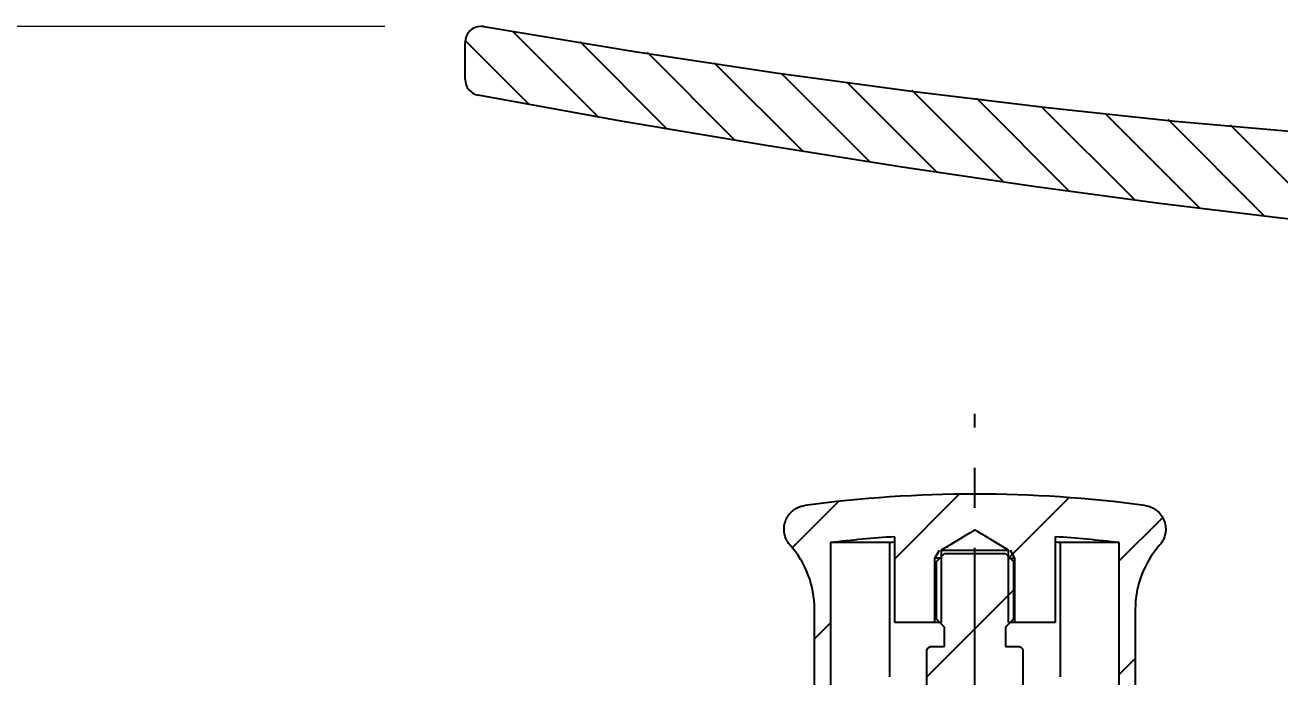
# Model space of a CAD drawing. Extents: x 0 to 1354, y 0 to 992.
# Drawn here: x 677.3 to 755.5, y 430.8 to 471.5 of the extents above; entities that cross this region are included whole.
import ezdxf

# ---------------------------------------------------------------- set-up
doc = ezdxf.new("R2010")
doc.units = 0
doc.header["$LTSCALE"] = 10
doc.header["$MEASUREMENT"] = 0
doc.header["$PDMODE"] = 3
doc.header["$PDSIZE"] = -10
doc.linetypes.add('CENTER', pattern=[2, 1.25, -0.25, 0.25, -0.25])
doc.layers.get('0').update_dxf_attribs({"linetype": 'CONTINUOUS'})
doc.layers.get('DEFPOINTS').update_dxf_attribs({"linetype": 'CONTINUOUS'})
doc.styles.add('Daelim Dimension', font='')
doc.styles.get('Daelim Dimension').set_extended_font_data('나눔고딕')
doc.dimstyles.new('DEFAULT', dxfattribs={"dimscale": 2, "dimtxt": 6, "dimasz": 2, "dimexe": 0, "dimexo": 2, "dimgap": 1, "dimtad": 1, "dimdec": 1, "dimzin": 9, "dimdsep": 46, "dimtxsty": 'Daelim Dimension', "dimcen": 0.5, "dimclrd": 5, "dimclre": 5, "dimclrt": 7, "dimadec": 1, "dimazin": 0, "dimtfac": 1, "dimtdec": 1, "dimtix": 1, "dimtmove": 0, "dimatfit": 3, "dimfxl": 1, "dimtolj": 1, "dimtzin": 1, "dimlwd": 9, "dimlwe": 9, "dimarcsym": 0})

# ---------------------------------------------------------------- blocks, each defined once
blk = doc.blocks.new('*D4')
at = {"color": 5, "lineweight": 9, "ltscale": 0.5, "transparency": 16777216}
for p, q in [((699.713, 471.394), (609.815, 471.394)), ((609.815, 467.394), (609.815, 316.775)), ((778.913, 312.775), (609.815, 312.775))]:
    blk.add_line(p, q, dxfattribs=at)
at = {"color": 5, "ltscale": 0.5, "transparency": 16777216}
for points in [[(609.149, 467.394), (610.482, 467.394), (609.815, 471.394)], [(609.149, 316.775), (610.482, 316.775), (609.815, 312.775)]]:
    blk.add_solid(points, dxfattribs=at)
at = {"layer": 'DEFPOINTS', "color": 0, "ltscale": 0.5, "transparency": 16777216}
for p in [(703.713, 471.394), (609.815, 312.775), (782.913, 312.775)]:
    blk.add_point(p, dxfattribs=at)
at = {"color": 7, "lineweight": -3, "ltscale": 0.5, "transparency": 16777216, "insert": (600.974, 392.085), "char_height": 12, "attachment_point": 5, "rotation": 90, "style": 'Daelim Dimension'}
blk.add_mtext('\\A1;158.6', dxfattribs=at)

msp = doc.modelspace()

# ---------------------------------------------------------------- linework, layer by layer
at = {"color": 1, "linetype": 'CENTER'}
msp.add_line((736.499, 346.37), (736.499, 447.225), dxfattribs=at)
for points in [[(705.883, 471.38), (715.156, 469.846), (724.097, 468.497), (732.71, 467.326), (740.997, 466.327), (748.965, 465.492), (756.616, 464.816), (763.954, 464.29), (770.985, 463.908), (777.711, 463.664), (784.138, 463.55), (790.268, 463.56), (796.107, 463.687), (801.658, 463.924), (806.925, 464.264), (811.913, 464.701)], [(707.664, 471.099), (712.954, 465.81)], [(704.713, 468.083), (704.713, 470.394)], [(704.719, 470.508), (708.674, 466.554)], [(711.859, 470.44), (717.233, 465.066)], [(716.054, 469.78), (721.513, 464.322)], [(720.25, 469.12), (725.787, 463.583)], [(724.445, 468.461), (729.937, 462.968)], [(728.519, 467.922), (734.088, 462.353)], [(732.56, 467.416), (738.238, 461.738)], [(776.471, 457.356), (769.803, 457.931), (762.841, 458.618), (755.581, 459.423), (748.018, 460.353), (740.148, 461.414), (731.969, 462.613), (723.475, 463.956), (714.663, 465.45), (705.53, 467.1)], [(736.601, 466.911), (742.388, 461.124)], [(740.642, 466.405), (746.466, 460.582)], [(744.632, 465.951), (750.491, 460.092)], [(748.521, 465.598), (754.516, 459.603)], [(752.41, 465.244), (758.541, 459.114)], [(731.499, 438.196), (735.523, 442.219)], [(724.979, 439.035), (724.963, 439.055), (724.946, 439.074), (724.93, 439.094), (724.914, 439.114), (724.884, 439.155), (724.854, 439.197), (724.827, 439.239), (724.8, 439.283), (724.776, 439.328), (724.752, 439.373), (724.711, 439.466), (724.676, 439.561), (724.647, 439.658), (724.625, 439.757), (724.621, 439.782), (724.617, 439.807), (724.613, 439.832), (724.61, 439.857), (724.605, 439.908), (724.601, 439.959), (724.6, 440.06), (724.605, 440.161), (724.61, 440.211), (724.617, 440.261), (724.621, 440.287), (724.625, 440.312), (724.63, 440.337), (724.636, 440.362), (724.661, 440.46), (724.694, 440.556), (724.732, 440.65), (724.777, 440.74), (724.789, 440.763), (724.801, 440.785), (724.814, 440.807), (724.828, 440.829), (724.856, 440.871), (724.885, 440.913), (724.947, 440.993), (725.014, 441.068), (725.049, 441.104), (725.086, 441.139), (725.105, 441.156), (725.124, 441.173), (725.144, 441.189), (725.164, 441.206), (725.245, 441.266), (725.33, 441.321), (725.419, 441.37), (725.51, 441.413), (725.534, 441.423), (725.558, 441.432), (725.581, 441.441), (725.606, 441.45), (725.654, 441.466), (725.703, 441.48), (725.801, 441.503), (725.901, 441.52)], [(725.112, 438.88), (728.005, 441.773)], [(738.599, 438.225), (742.383, 442.009)], [(747.098, 441.52), (747.198, 441.503), (747.297, 441.48), (747.321, 441.473), (747.346, 441.465), (747.37, 441.457), (747.394, 441.449), (747.442, 441.432), (747.489, 441.413), (747.58, 441.37), (747.669, 441.321), (747.712, 441.294), (747.754, 441.266), (747.775, 441.251), (747.796, 441.236), (747.816, 441.22), (747.836, 441.205), (747.913, 441.139), (747.985, 441.068), (748.053, 440.992), (748.115, 440.912), (748.13, 440.891), (748.144, 440.87), (748.158, 440.849), (748.172, 440.827), (748.198, 440.784), (748.223, 440.739), (748.267, 440.649), (748.306, 440.555), (748.323, 440.507), (748.338, 440.458), (748.345, 440.434), (748.352, 440.409), (748.358, 440.384), (748.363, 440.36), (748.382, 440.26), (748.394, 440.16), (748.399, 440.059), (748.397, 439.957), (748.396, 439.931), (748.394, 439.906), (748.392, 439.88), (748.389, 439.855), (748.382, 439.805), (748.373, 439.755), (748.351, 439.656), (748.323, 439.559), (748.306, 439.511), (748.287, 439.464), (748.277, 439.44), (748.267, 439.417), (748.256, 439.394), (748.245, 439.371), (748.197, 439.281), (748.144, 439.196), (748.084, 439.114), (748.019, 439.035)], [(745.499, 438.054), (748.209, 440.764)], [(738.599, 438.725), (737.859, 439.17), (737.118, 439.615), (736.886, 439.755), (736.654, 439.894), (736.596, 439.929), (736.538, 439.964), (736.524, 439.972), (736.509, 439.981), (736.505, 439.983), (736.502, 439.986), (736.501, 439.986), (736.5, 439.987), (736.5, 439.987), (736.5, 439.987), (736.5, 439.987), (736.499, 439.987), (736.499, 439.987), (736.499, 439.987), (736.499, 439.987), (736.499, 439.987), (736.499, 439.987), (736.499, 439.987), (736.499, 439.987), (736.498, 439.986), (736.498, 439.986), (736.498, 439.986), (736.497, 439.986), (736.496, 439.985), (736.495, 439.984), (736.493, 439.983), (736.49, 439.982), (736.486, 439.979), (736.482, 439.977), (736.474, 439.972), (736.466, 439.967), (736.45, 439.957), (736.434, 439.948), (736.404, 439.93), (736.373, 439.911), (736.314, 439.876), (736.255, 439.84), (736.141, 439.772), (736.027, 439.703), (735.807, 439.571), (735.586, 439.438), (735.159, 439.181), (734.732, 438.925), (734.565, 438.825), (734.399, 438.725)], [(726.499, 435.044), (726.493, 435.318), (726.474, 435.591), (726.443, 435.863), (726.4, 436.133), (726.344, 436.401), (726.276, 436.665), (726.197, 436.924), (726.107, 437.179), (726.005, 437.43), (725.891, 437.677), (725.83, 437.799), (725.766, 437.919), (725.699, 438.039), (725.629, 438.157), (725.482, 438.387), (725.324, 438.611), (725.157, 438.827), (724.979, 439.035)], [(731.167, 439.201), (729.63, 439.201), (728.468, 439.201), (727.745, 439.201), (727.499, 439.201)], [(727.499, 439.201), (727.499, 424.225)], [(731.167, 439.201), (731.167, 430.825)], [(731.499, 434.225), (731.499, 439.564)], [(741.499, 439.564), (741.499, 434.225)], [(741.832, 430.825), (741.832, 439.201)], [(745.499, 439.201), (745.254, 439.201), (744.53, 439.201), (743.369, 439.201), (741.832, 439.201)], [(745.499, 424.225), (745.499, 439.201)], [(748.019, 439.035), (747.842, 438.827), (747.674, 438.61), (747.517, 438.387), (747.369, 438.156), (747.233, 437.919), (747.108, 437.677), (746.994, 437.431), (746.892, 437.18), (746.802, 436.925), (746.722, 436.665), (746.687, 436.533), (746.655, 436.401), (746.625, 436.267), (746.599, 436.132), (746.555, 435.862), (746.524, 435.591), (746.506, 435.318), (746.499, 435.044)], [(733.999, 438.225), (734.288, 438.725)], [(734.399, 438.225), (733.999, 438.225)], [(733.999, 434.225), (733.999, 438.225)], [(734.099, 438.025), (734.349, 438.275), (734.599, 438.525)], [(734.399, 438.725), (734.607, 438.725), (735.19, 438.725), (736.032, 438.725), (736.967, 438.725), (737.809, 438.725), (738.391, 438.725), (738.599, 438.725)], [(734.399, 438.725), (734.399, 434.225)], [(734.599, 438.525), (738.399, 438.525)], [(738.399, 438.525), (738.649, 438.275), (738.899, 438.025)], [(738.599, 434.225), (738.599, 438.725)], [(738.599, 438.225), (738.999, 438.225)], [(738.999, 438.225), (738.711, 438.725)], [(738.999, 434.225), (738.999, 438.225)], [(734.099, 434.425), (734.099, 438.025)], [(738.899, 438.025), (738.899, 434.425)], [(733.499, 430.831), (738.899, 436.231)], [(726.499, 424.225), (726.499, 435.044)], [(746.499, 435.044), (746.499, 424.225)], [(734.599, 433.925), (734.349, 434.175), (734.099, 434.425)], [(738.899, 434.425), (738.649, 434.175), (738.399, 433.925)], [(726.499, 433.196), (727.499, 434.196)], [(734.399, 434.225), (731.499, 434.225)], [(734.599, 432.725), (734.599, 433.925)], [(738.399, 433.925), (738.399, 432.725)], [(741.499, 434.225), (738.599, 434.225)], [(733.499, 432.425), (733.501, 432.455), (733.505, 432.483), (733.512, 432.512), (733.522, 432.54), (733.535, 432.566), (733.55, 432.592), (733.558, 432.604), (733.567, 432.615), (733.577, 432.627), (733.587, 432.637), (733.598, 432.648), (733.609, 432.657), (733.621, 432.666), (733.633, 432.675), (733.658, 432.69), (733.685, 432.702), (733.712, 432.712), (733.741, 432.719), (733.755, 432.722), (733.77, 432.724), (733.785, 432.725), (733.799, 432.725)], [(733.799, 432.725), (734.599, 432.725)], [(738.399, 432.725), (739.199, 432.725)], [(739.199, 432.725), (739.214, 432.725), (739.229, 432.724), (739.244, 432.722), (739.258, 432.719), (739.286, 432.712), (739.314, 432.702), (739.341, 432.69), (739.366, 432.675), (739.378, 432.666), (739.39, 432.657), (739.401, 432.647), (739.412, 432.637), (739.431, 432.615), (739.449, 432.592), (739.457, 432.579), (739.464, 432.567), (739.471, 432.553), (739.477, 432.54), (739.486, 432.512), (739.494, 432.484), (739.496, 432.469), (739.498, 432.455), (739.499, 432.44), (739.499, 432.425)], [(733.499, 399.575), (733.499, 432.425)], [(739.499, 432.425), (739.499, 399.575)], [(745.499, 430.983), (746.499, 431.983)]]:
    msp.add_lwpolyline(points)
msp.add_open_spline([(705.883, 471.38), (705.338, 471.473), (704.821, 471.108), (704.727, 470.564), (704.718, 470.508), (704.713, 470.451), (704.713, 470.394)], degree=3, knots=[0, 0, 0, 0, 1, 1, 1, 2, 2, 2, 2])
for points in [[(704.713, 468.083), (704.713, 467.602), (705.056, 467.188), (705.53, 467.1)], [(747.098, 441.52), (740.064, 442.46), (732.935, 442.46), (725.901, 441.52)], [(731.499, 439.564), (730.163, 439.477), (728.829, 439.356), (727.499, 439.201)], [(731.5, 439.223), (731.389, 439.216), (731.278, 439.209), (731.167, 439.201)], [(745.499, 439.201), (744.169, 439.356), (742.836, 439.477), (741.499, 439.564)], [(741.832, 439.201), (741.721, 439.209), (741.61, 439.216), (741.499, 439.223)]]:
    msp.add_open_spline(points, degree=3)

# ---------------------------------------------------------------- dimensions: what is measured, and where the dimension line sits
at = {"color": 5, "lineweight": -3, "ltscale": 0.5}
dim = msp.add_linear_dim(base=(609.815, 312.775), p1=(703.713, 471.394), p2=(782.913, 312.775), angle=90, dimstyle='DEFAULT', dxfattribs=at)
dim.commit()
dim.dimension.update_dxf_attribs({"geometry": '*D4', "text_midpoint": (609.815, 392.085), "dimtype": 160})

doc.saveas('drawing.dxf')
